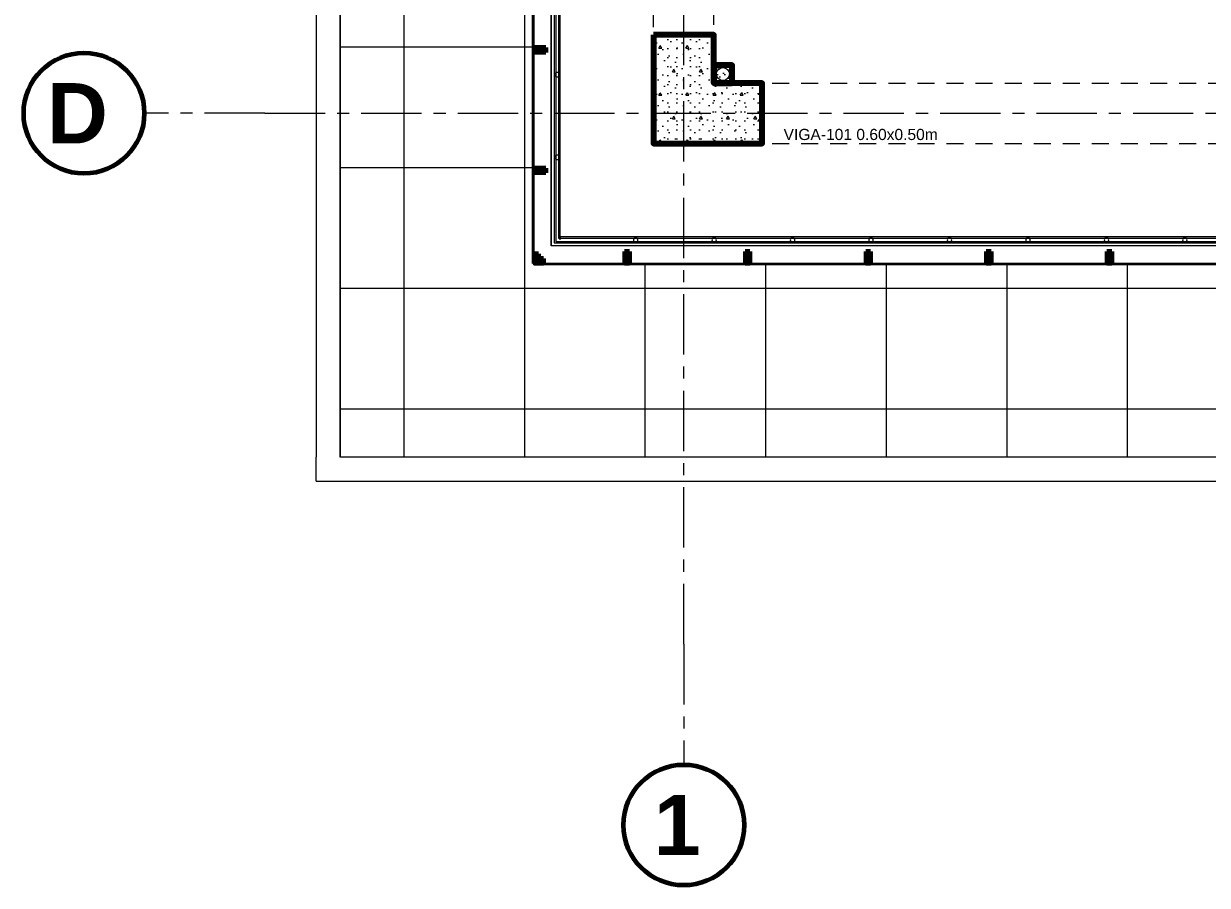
# Model space of a CAD drawing. Header units: inches. Extents: x -19 to 5698, y -728 to 92.
# Drawn here: x 373.85 to 383.66, y 1.05 to 8.19 of the extents above; entities that cross this region are included whole.
import ezdxf

# ---------------------------------------------------------------- set-up
doc = ezdxf.new("R2010")
doc.units = ezdxf.units.IN
doc.header["$MEASUREMENT"] = 0
doc.set_wipeout_variables(frame=1)
for name, pattern in [('Hidden Line', [0.195611, 0.141111, -0.0545]), ('Punto & Raya', [0.65, 0.5, -0.075, 0, -0.075]), ('Wipeout_Contour', [1, 0, -1])]:
    doc.linetypes.add(name, pattern=pattern)
for name, color, linetype in [('02 _ ARQ _ ALB _ Ejes Generales', 251, 'Continuous'), ('02 _ ARQ _ ALB _ Muros Exteriores', 7, 'Continuous'), ('02 _ ARQ _ ALB _ Muros Interiores', 7, 'Continuous'), ('02 _ ARQ _ ZON _ Espacio.3D', 7, 'Continuous'), ('08 _ STR _ EXT _ 06 Columnas', 7, 'Continuous'), ('08 _ STR _ EXT _ 07 Losa Aligerada', 7, 'Continuous'), ('08 _ STR _ EXT _ 09 Vigas', 251, 'Continuous'), ('Acabado - Muros', 7, 'Continuous'), ('Dibujo 2D - General', 7, 'Continuous'), ('Estructura - Carga', 7, 'Continuous'), ('Interior - Escaleras & Barandillas', 7, 'Continuous'), ('MEP - HVAC', 7, 'Continuous'), ('Notas - Etiquetas', 7, 'Continuous')]:
    doc.layers.add(name, color=color, linetype=linetype)
doc.styles.add('Estilo_Generado_1', font='swisseb.ttf')
doc.styles.add('Estilo_Generado_4', font='swisse.ttf')

msp = doc.modelspace()

# ---------------------------------------------------------------- linework, layer by layer
at = {"layer": '02 _ ARQ _ ALB _ Ejes Generales', "color": 251, "linetype": 'Punto & Raya', "lineweight": 13, "true_color": 0x636466}
for p, q in [((375.8455, 7.45), (374.8455, 7.45)), ((379.32, 3.05), (379.32, 2.05))]:
    msp.add_line(p, q, dxfattribs=at)
at = {"layer": '02 _ ARQ _ ALB _ Ejes Generales', "color": 7, "linetype": 'Continuous', "lineweight": 60}
for centre in [(374.3455, 7.45), (379.32, 1.55)]:
    msp.add_circle(centre, 0.5, dxfattribs=at)
at = {"layer": '02 _ ARQ _ ZON _ Espacio.3D', "color": 254, "linetype": 'Continuous', "lineweight": 0, "flags": 128}
msp.add_lwpolyline([(394.27, 9), (393.0701, 9), (393.0701, 17.2996), (386.9701, 17.3001), (386.9701, 16.9001), (386.5701, 16.9), (386.5701, 16.0999), (386.0701, 16.0998), (386.0701, 17.2998), (380.0701, 17.3), (380.07, 16.9), (379.57, 16.9), (379.57, 16.4), (379.07, 16.4), (379.07, 17.3), (378.2201, 17.2999), (378.2211, 6.3499), (387.2102, 6.35), (387.2102, 6.45), (391.7425, 6.4499), (391.7407, 7.7), (393.0701, 7.7), (393.0701, 8.1), (393.5701, 8.1)], dxfattribs=at)

# ---------------------------------------------------------------- texts
at = {"layer": '02 _ ARQ _ ALB _ Ejes Generales', "color": 7, "lineweight": 30, "char_height": 0.5, "attachment_point": 1, "style": 'Estilo_Generado_1'}
for s, insert in [('\\A1;{\\pql;\\pt0;\\fSwis721 Ex BT|b1|i0|c0|p34;D}', (374.0392, 7.7)), ('\\A1;{\\pql;\\pt0;\\fSwis721 Ex BT|b1|i0|c0|p34;1}', (379.0709, 1.8))]:
    msp.add_mtext(s, dxfattribs=dict(at, insert=insert))

# ---------------------------------------------------------------- next in the draw order: wipeouts: each hides what was drawn before it
at = {"color": 254, "linetype": 'Wipeout_Contour', "lineweight": 0, "ltscale": 19362.529553}
msp.add_wipeout([(387.4989, 4.6), (387.4989, 6.35), (378.17, 6.35), (378.17, 20.0845), (376.4702, 20.0845), (376.4702, 4.6)], dxfattribs=at).dxf.layer = 'Dibujo 2D - General'

# ---------------------------------------------------------------- next in the draw order: hatches: boundary and pattern name
at = {"layer": '08 _ STR _ EXT _ 06 Columnas', "linetype": 'Continuous', "lineweight": 9}
h = msp.add_hatch(dxfattribs=at)
h.set_pattern_fill('HORMIGÓN_EN_MASA_0002', style=0, pattern_type=2)
h.set_pattern_definition([(0, (370.00008, 2e-08), (0, 0.389711), [0.024375, -0.200625]), (0, (370.11258, 0.19486), (0, 0.389711), [0.024375, -0.200625]), (60, (370.00008, 2e-08), (-0.3375, 0.194856), [0.024375, -0.200625]), (60, (370.22508, 2e-08), (-0.3375, 0.194856), [0.024375, -0.200625]), (120, (370.02445, 2e-08), (0.3375, 0.194856), [0.024375, -0.200625]), (120, (370.24945, 2e-08), (0.3375, 0.194856), [0.024375, -0.200625]), (0, (370.000076, 0.0375), (0, 0.075), [0, -0.075, 0, -0.1125]), (45, (370.037576, 0.0375), (-0.053033, 0.053033), [0, -0.05625, 0, -0.09375])])
h.paths.add_polyline_path([(379.07, 8.1), (379.07, 7.2), (379.97, 7.2), (379.97, 7.7), (379.57, 7.7), (379.57, 8.1)])
at = {"layer": 'Dibujo 2D - General', "linetype": 'Continuous', "lineweight": 13}
h = msp.add_hatch(dxfattribs=at)
h.set_pattern_fill('CEMENTO_PULIDO_Y_BRUÑADO_FA', color=251, style=0, pattern_type=2)
h.set_pattern_definition([(0, (370.0001, 2e-08), (0, 1), []), (90, (370.0001, 2e-08), (-1, 0), [])])
h.paths.add_polyline_path([(387.4989, 4.6), (387.4989, 6.35), (378.17, 6.35), (378.17, 20.0845), (376.4702, 20.0845), (376.4702, 4.6)])
at = {"layer": 'Estructura - Carga', "linetype": 'Continuous', "lineweight": 13}
h = msp.add_hatch(dxfattribs=at)
h.set_pattern_fill('HORMIGÓN_ARMADO_0002', color=251, style=0, pattern_type=2)
h.set_pattern_definition([(0, (370.00008, 2e-08), (0, 0.311769), [0.03, -0.15]), (0, (370.09008, 0.1559), (0, 0.311769), [0.03, -0.15]), (60, (370.00008, 2e-08), (-0.27, 0.1558846), [0.03, -0.15]), (60, (370.18008, 2e-08), (-0.27, 0.1558846), [0.03, -0.15]), (120, (370.03008, 2e-08), (0.27, 0.1558846), [0.03, -0.15]), (120, (370.21008, 2e-08), (0.27, 0.1558846), [0.03, -0.15]), (0, (370.000076, 0.03), (0, 0.06), [0, -0.06, 0, -0.09]), (45, (370.030076, 0.03), (-0.0424264, 0.0424264), [0, -0.045, 0, -0.075])])
h.paths.add_polyline_path([(379.57, 7.7), (379.72, 7.7), (379.72, 7.85), (379.57, 7.85)])

# ---------------------------------------------------------------- next in the draw order: linework, layer by layer
at = {"layer": '08 _ STR _ EXT _ 06 Columnas', "color": 7, "linetype": 'Continuous', "lineweight": 80, "flags": 128}
msp.add_lwpolyline([(379.07, 8.1), (379.07, 7.2), (379.97, 7.2), (379.97, 7.7), (379.57, 7.7), (379.57, 8.1)], close=True, dxfattribs=at)
at = {"layer": '08 _ STR _ EXT _ 07 Losa Aligerada', "color": 7, "linetype": 'Continuous', "lineweight": 18, "flags": 128}
msp.add_lwpolyline([(393.5701, 39.9), (392.5702, 39.9), (392.5702, 43), (387.0702, 43), (387.0702, 39.9), (386.07, 39.9), (386.07, 40.8), (381.1201, 40.8), (381.1201, 40.95), (378.0201, 40.95), (378.0201, 37.85), (379.0701, 37.85), (379.0701, 33.82), (378.17, 33.82), (378.17, 18.5527), (378.17, 6.3), (392.3198, 6.3), (392.3198, 6.2), (397.1712, 6.2)], dxfattribs=at)
msp.add_lwpolyline([(376.2702, 20.4887), (376.2702, 4.4), (387.7587, 4.4), (387.7587, 4.6), (387.4123, 4.6), (387.4123, 6.35), (378.2201, 6.35), (378.2201, 20.0845), (376.4702, 20.0845), (376.4702, 20.4887)], close=True, dxfattribs=at)
at = {"layer": '08 _ STR _ EXT _ 09 Vigas', "color": 251, "linetype": 'Hidden Line', "lineweight": 13, "true_color": 0x636466}
for p, q in [((379.07, 7.2), (379.07, 17.4)), ((379.57, 7.7), (379.57, 16.9)), ((379.57, 7.7), (386.0701, 7.7)), ((379.57, 7.2), (379.07, 7.2)), ((379.57, 7.2), (421.5701, 7.2))]:
    msp.add_line(p, q, dxfattribs=at)
at = {"layer": 'Dibujo 2D - General', "color": 251, "linetype": 'Continuous', "lineweight": 13, "flags": 128}
msp.add_lwpolyline([(387.4989, 4.6), (387.4989, 6.35), (378.17, 6.35), (378.17, 20.0845), (376.4702, 20.0845), (376.4702, 4.6)], close=True, dxfattribs=at)
at = {"layer": 'Estructura - Carga', "color": 7, "linetype": 'Continuous', "lineweight": 80, "flags": 128}
msp.add_lwpolyline([(379.57, 7.7), (379.72, 7.7), (379.72, 7.85), (379.57, 7.85)], close=True, dxfattribs=at)
at = {"layer": 'Interior - Escaleras & Barandillas', "color": 161, "linetype": 'Continuous', "lineweight": 13}
for p, q in [((378.2825, 6.4125), (378.2825, 33.7879)), ((378.2825, 6.4125), (378.2825, 33.7879)), ((378.2825, 6.4125), (378.2825, 33.7879)), ((378.295, 6.4125), (378.295, 33.7379)), ((387.3802, 6.4125), (378.2825, 6.4125)), ((387.3802, 6.4125), (378.2825, 6.4125)), ((387.3802, 6.4125), (378.2825, 6.4125)), ((378.295, 6.425), (378.295, 6.4125)), ((378.32, 6.425), (378.295, 6.425)), ((378.295, 6.4), (378.295, 6.4125)), ((378.3325, 6.425), (378.32, 6.425)), ((387.3677, 6.425), (378.3325, 6.425))]:
    msp.add_line(p, q, dxfattribs=at)
at = {"layer": 'MEP - HVAC', "color": 7, "linetype": 'Continuous', "lineweight": 13, "flags": 128}
msp.add_lwpolyline([(379.699, 7.775, -1), (379.591, 7.775, -1)], format="xyb", close=True, dxfattribs=at)

# ---------------------------------------------------------------- next in the draw order: texts
at = {"layer": 'Notas - Etiquetas', "color": 171, "linetype": 'Continuous', "lineweight": 13, "insert": (380.1477, 7.2267), "char_height": 0.0925, "attachment_point": 7, "style": 'Estilo_Generado_4'}
msp.add_mtext('\\A1;{\\pql;\\fSwis721 Ex BT|b0|i0|c0|p34;VIGA-101\\fSwis721 Ex BT|b0|i0|c0|p34; \\fSwis721 Ex BT|b0|i0|c0|p34;0.60\\fSwis721 Ex BT|b0|i0|c0|p34;x\\fSwis721 Ex BT|b0|i0|c0|p34;0.50\\fSwis721 Ex BT|b0|i0|c0|p34;m}', dxfattribs=at)

# ---------------------------------------------------------------- next in the draw order: wipeouts: each hides what was drawn before it
at = {"color": 254, "linetype": 'Wipeout_Contour', "lineweight": 0, "ltscale": 9668.229161}
msp.add_wipeout([(376.4702, 4.6), (376.2702, 4.6), (376.2702, 4.4)], dxfattribs=at).dxf.layer = '02 _ ARQ _ ALB _ Muros Exteriores'
at = {"color": 254, "linetype": 'Wipeout_Contour', "lineweight": 0, "ltscale": 9672.735546}
msp.add_wipeout([(378.2201, 6.3499), (378.0701, 6.1999), (378.2201, 6.1999)], dxfattribs=at).dxf.layer = '02 _ ARQ _ ALB _ Muros Interiores'

# ---------------------------------------------------------------- next in the draw order: wipeouts: each hides what was drawn before it
at = {"color": 254, "linetype": 'Wipeout_Contour', "lineweight": 0, "ltscale": 12911.798087}
msp.add_wipeout([(376.4702, 4.4), (386.9504, 4.4), (386.9504, 4.6), (376.4702, 4.6)], dxfattribs=at).dxf.layer = '02 _ ARQ _ ALB _ Muros Exteriores'
at = {"color": 254, "linetype": 'Wipeout_Contour', "lineweight": 0, "ltscale": 12897.660871}
msp.add_wipeout([(378.2201, 6.3499), (378.2201, 19.8507), (378.0701, 20.1393), (378.0701, 6.3499)], dxfattribs=at).dxf.layer = '02 _ ARQ _ ALB _ Muros Interiores'

# ---------------------------------------------------------------- next in the draw order: hatches: boundary and pattern name
at = {"layer": 'Acabado - Muros', "linetype": 'Continuous', "lineweight": 9}
for points in [[(378.0651, 8.97), (378.0651, 7.98), (378.0751, 7.98), (378.0751, 8.97)], [(378.0651, 7.97), (378.0651, 6.98), (378.0751, 6.98), (378.0751, 7.97)]]:
    msp.add_hatch(color=250, dxfattribs=at).paths.add_polyline_path(points)
at = {"layer": 'Acabado - Muros', "linetype": 'Continuous', "lineweight": 0}
for points in [[(378.1751, 7.995), (378.0751, 7.995), (378.0751, 7.955), (378.1751, 7.955)], [(378.1751, 6.995), (378.0751, 6.995), (378.0751, 6.955), (378.1751, 6.955)]]:
    msp.add_hatch(color=254, dxfattribs=at).paths.add_polyline_path(points)

# ---------------------------------------------------------------- next in the draw order: linework, layer by layer
at = {"layer": 'Acabado - Muros', "color": 7, "linetype": 'Continuous', "lineweight": 60}
for p, q in [((378.0751, 7.995), (378.0751, 7.955)), ((378.1751, 7.995), (378.0751, 7.995)), ((378.1751, 7.955), (378.0751, 7.955)), ((378.1751, 7.995), (378.1751, 7.955)), ((378.0751, 6.995), (378.0751, 6.955)), ((378.1751, 6.995), (378.0751, 6.995)), ((378.1751, 6.995), (378.1751, 6.955)), ((378.1751, 6.955), (378.0751, 6.955))]:
    msp.add_line(p, q, dxfattribs=at)
at = {"layer": 'Acabado - Muros', "color": 7, "linetype": 'Continuous', "lineweight": 13, "flags": 128}
for points in [[(378.0651, 8.97), (378.0751, 8.97), (378.0751, 7.98), (378.0651, 7.98)], [(378.0651, 7.97), (378.0751, 7.97), (378.0751, 6.98), (378.0651, 6.98)]]:
    msp.add_lwpolyline(points, close=True, dxfattribs=at)
at = {"layer": 'Interior - Escaleras & Barandillas', "color": 161, "linetype": 'Continuous', "lineweight": 13}
for p, q in [((378.245, 33.7379), (378.245, 6.4125)), ((378.245, 6.4125), (378.245, 6.4))]:
    msp.add_line(p, q, dxfattribs=at)
at = {"layer": 'Interior - Escaleras & Barandillas', "color": 161, "linetype": 'Continuous', "lineweight": 13, "flags": 128}
for points in [[(378.2888, 7.77, 1), (378.2513, 7.77, 1)], [(378.2888, 7.085, 1), (378.2513, 7.085, 1)]]:
    msp.add_lwpolyline(points, format="xyb", close=True, dxfattribs=at)

# ---------------------------------------------------------------- next in the draw order: wipeouts: each hides what was drawn before it
at = {"color": 254, "linetype": 'Wipeout_Contour', "lineweight": 0, "ltscale": 9667.427486}
msp.add_wipeout([(376.4702, 4.6), (376.2702, 4.4), (376.4702, 4.4)], dxfattribs=at).dxf.layer = '02 _ ARQ _ ALB _ Muros Exteriores'
at = {"color": 254, "linetype": 'Wipeout_Contour', "lineweight": 0, "ltscale": 9673.587782}
msp.add_wipeout([(378.0701, 6.3499), (378.0701, 6.1999), (378.2201, 6.3499)], dxfattribs=at).dxf.layer = '02 _ ARQ _ ALB _ Muros Interiores'

# ---------------------------------------------------------------- next in the draw order: hatches: boundary and pattern name
at = {"layer": 'Acabado - Muros', "linetype": 'Continuous', "lineweight": 9}
msp.add_hatch(color=250, dxfattribs=at).paths.add_polyline_path([(378.0651, 6.97), (378.0651, 6.23), (378.0751, 6.23), (378.0751, 6.97)])
at = {"layer": 'Acabado - Muros', "linetype": 'Continuous', "lineweight": 0}
for points in [[(378.1151, 6.285), (378.0751, 6.285), (378.0751, 6.205), (378.1151, 6.205)], [(378.1551, 6.245), (378.0751, 6.245), (378.0751, 6.205), (378.1551, 6.205)]]:
    msp.add_hatch(color=254, dxfattribs=at).paths.add_polyline_path(points)

# ---------------------------------------------------------------- next in the draw order: linework, layer by layer
at = {"layer": '02 _ ARQ _ ALB _ Muros Exteriores', "color": 7, "linetype": 'Continuous', "lineweight": 13, "flags": 128}
for points in [[(376.2702, 4.4), (376.2702, 4.6)], [(386.9504, 4.6), (376.4702, 4.6)], [(376.2702, 4.4), (386.9504, 4.4)]]:
    msp.add_lwpolyline(points, dxfattribs=at)
at = {"layer": '02 _ ARQ _ ALB _ Muros Interiores', "color": 7, "linetype": 'Continuous', "lineweight": 13, "flags": 128}
for points in [[(378.0701, 20.1393), (378.0701, 6.1999)], [(378.2201, 6.3499), (378.2201, 19.8507)], [(378.0701, 6.1999), (378.2201, 6.1999)]]:
    msp.add_lwpolyline(points, dxfattribs=at)
at = {"layer": 'Acabado - Muros', "color": 7, "linetype": 'Continuous', "lineweight": 60}
for p, q in [((378.1151, 6.285), (378.0751, 6.285)), ((378.0751, 6.285), (378.0751, 6.205)), ((378.1151, 6.285), (378.1151, 6.205)), ((378.0751, 6.245), (378.0751, 6.205)), ((378.1551, 6.245), (378.0751, 6.245)), ((378.1151, 6.205), (378.0751, 6.205)), ((378.1551, 6.205), (378.0751, 6.205)), ((378.1551, 6.245), (378.1551, 6.205))]:
    msp.add_line(p, q, dxfattribs=at)
at = {"layer": 'Acabado - Muros', "color": 7, "linetype": 'Continuous', "lineweight": 13, "flags": 128}
msp.add_lwpolyline([(378.0651, 6.97), (378.0751, 6.97), (378.0751, 6.23), (378.0651, 6.23)], close=True, dxfattribs=at)

# ---------------------------------------------------------------- next in the draw order: wipeouts: each hides what was drawn before it
at = {"color": 254, "linetype": 'Wipeout_Contour', "lineweight": 0, "ltscale": 12890.551946}
msp.add_wipeout([(376.2702, 19.6804), (376.2702, 4.6), (376.4702, 4.6), (376.4702, 19.6804)], dxfattribs=at).dxf.layer = '02 _ ARQ _ ALB _ Muros Exteriores'
at = {"color": 254, "linetype": 'Wipeout_Contour', "lineweight": 0, "ltscale": 12916.148951}
msp.add_wipeout([(378.2201, 6.1999), (387.4989, 6.2), (387.2102, 6.35), (378.2201, 6.3499)], dxfattribs=at).dxf.layer = '02 _ ARQ _ ALB _ Muros Interiores'

# ---------------------------------------------------------------- next in the draw order: hatches: boundary and pattern name
at = {"layer": 'Acabado - Muros', "linetype": 'Continuous', "lineweight": 0}
for points in [[(378.8688, 6.305), (378.8288, 6.305), (378.8288, 6.205), (378.8688, 6.205)], [(379.8688, 6.305), (379.8288, 6.305), (379.8288, 6.205), (379.8688, 6.205)], [(380.8688, 6.305), (380.8288, 6.305), (380.8288, 6.205), (380.8688, 6.205)], [(381.8688, 6.305), (381.8288, 6.305), (381.8288, 6.205), (381.8688, 6.205)], [(382.8688, 6.305), (382.8288, 6.305), (382.8288, 6.205), (382.8688, 6.205)]]:
    msp.add_hatch(color=254, dxfattribs=at).paths.add_polyline_path(points)
at = {"layer": 'Acabado - Muros', "linetype": 'Continuous', "lineweight": 9}
for points in [[(378.8438, 6.195), (378.8438, 6.205), (378.1001, 6.205), (378.1001, 6.195)], [(379.8438, 6.195), (379.8438, 6.205), (378.8538, 6.205), (378.8538, 6.195)], [(380.8438, 6.195), (380.8438, 6.205), (379.8538, 6.205), (379.8538, 6.195)], [(381.8438, 6.195), (381.8438, 6.205), (380.8538, 6.205), (380.8538, 6.195)], [(382.8438, 6.195), (382.8438, 6.205), (381.8538, 6.205), (381.8538, 6.195)], [(383.8438, 6.195), (383.8438, 6.205), (382.8538, 6.205), (382.8538, 6.195)]]:
    msp.add_hatch(color=250, dxfattribs=at).paths.add_polyline_path(points)

# ---------------------------------------------------------------- next in the draw order: linework, layer by layer
at = {"layer": '02 _ ARQ _ ALB _ Ejes Generales', "color": 251, "linetype": 'Punto & Raya', "lineweight": 13, "true_color": 0x636466}
for p, q in [((379.32, 3.05), (379.32, 44.9)), ((375.8455, 7.45), (424.5701, 7.45))]:
    msp.add_line(p, q, dxfattribs=at)
at = {"layer": '02 _ ARQ _ ALB _ Muros Exteriores', "color": 7, "linetype": 'Continuous', "lineweight": 13, "flags": 128}
for points in [[(376.2702, 19.6804), (376.2702, 4.6)], [(376.4702, 4.6), (376.4702, 19.6804)]]:
    msp.add_lwpolyline(points, dxfattribs=at)
at = {"layer": '02 _ ARQ _ ALB _ Muros Interiores', "color": 7, "linetype": 'Continuous', "lineweight": 13, "flags": 128}
for points in [[(387.2102, 6.35), (378.2201, 6.3499)], [(378.2201, 6.1999), (387.4989, 6.2)]]:
    msp.add_lwpolyline(points, dxfattribs=at)
at = {"layer": 'Acabado - Muros', "color": 7, "linetype": 'Continuous', "lineweight": 60}
for p, q in [((378.8688, 6.305), (378.8288, 6.305)), ((378.8288, 6.305), (378.8288, 6.205)), ((378.8688, 6.305), (378.8688, 6.205)), ((379.8288, 6.305), (379.8288, 6.205)), ((379.8688, 6.305), (379.8288, 6.305)), ((379.8688, 6.305), (379.8688, 6.205)), ((380.8288, 6.305), (380.8288, 6.205)), ((380.8688, 6.305), (380.8288, 6.305)), ((380.8688, 6.305), (380.8688, 6.205)), ((381.8688, 6.305), (381.8288, 6.305)), ((381.8288, 6.305), (381.8288, 6.205)), ((381.8688, 6.305), (381.8688, 6.205)), ((382.8688, 6.305), (382.8288, 6.305)), ((382.8288, 6.305), (382.8288, 6.205)), ((382.8688, 6.305), (382.8688, 6.205)), ((378.8688, 6.205), (378.8288, 6.205)), ((379.8688, 6.205), (379.8288, 6.205)), ((380.8688, 6.205), (380.8288, 6.205)), ((381.8688, 6.205), (381.8288, 6.205)), ((382.8688, 6.205), (382.8288, 6.205))]:
    msp.add_line(p, q, dxfattribs=at)
at = {"layer": 'Acabado - Muros', "color": 7, "linetype": 'Continuous', "lineweight": 13, "flags": 128}
for points in [[(378.8438, 6.195), (378.8438, 6.205), (378.1001, 6.205), (378.1001, 6.195)], [(379.8438, 6.195), (379.8438, 6.205), (378.8538, 6.205), (378.8538, 6.195)], [(380.8438, 6.195), (380.8438, 6.205), (379.8538, 6.205), (379.8538, 6.195)], [(381.8438, 6.195), (381.8438, 6.205), (380.8538, 6.205), (380.8538, 6.195)], [(382.8438, 6.195), (382.8438, 6.205), (381.8538, 6.205), (381.8538, 6.195)], [(383.8438, 6.195), (383.8438, 6.205), (382.8538, 6.205), (382.8538, 6.195)]]:
    msp.add_lwpolyline(points, close=True, dxfattribs=at)
at = {"layer": 'Interior - Escaleras & Barandillas', "color": 161, "linetype": 'Continuous', "lineweight": 13}
for p, q in [((378.2575, 33.8129), (378.2575, 6.3875)), ((378.2575, 33.8129), (378.2575, 6.3875)), ((378.2575, 33.8129), (378.2575, 6.3875)), ((378.245, 6.4), (378.245, 6.375)), ((378.2575, 6.3875), (387.3802, 6.3875)), ((378.2575, 6.3875), (387.3802, 6.3875)), ((378.2575, 6.3875), (387.3802, 6.3875)), ((378.245, 6.375), (378.295, 6.375)), ((378.295, 6.375), (378.32, 6.375)), ((378.32, 6.375), (378.3325, 6.375)), ((378.3325, 6.375), (387.3677, 6.375))]:
    msp.add_line(p, q, dxfattribs=at)
at = {"layer": 'Interior - Escaleras & Barandillas', "color": 161, "linetype": 'Continuous', "lineweight": 13, "flags": 128}
for points in [[(378.9208, 6.4188, 1), (378.9208, 6.3813, 1)], [(379.5715, 6.4188, 1), (379.5715, 6.3813, 1)], [(380.2222, 6.4188, 1), (380.2222, 6.3813, 1)], [(380.8729, 6.4188, 1), (380.8729, 6.3813, 1)], [(381.5237, 6.4188, 1), (381.5237, 6.3813, 1)], [(382.1744, 6.4188, 1), (382.1744, 6.3813, 1)], [(382.8251, 6.4188, 1), (382.8251, 6.3813, 1)], [(383.4758, 6.4188, 1), (383.4758, 6.3813, 1)]]:
    msp.add_lwpolyline(points, format="xyb", close=True, dxfattribs=at)

doc.saveas('drawing.dxf')
